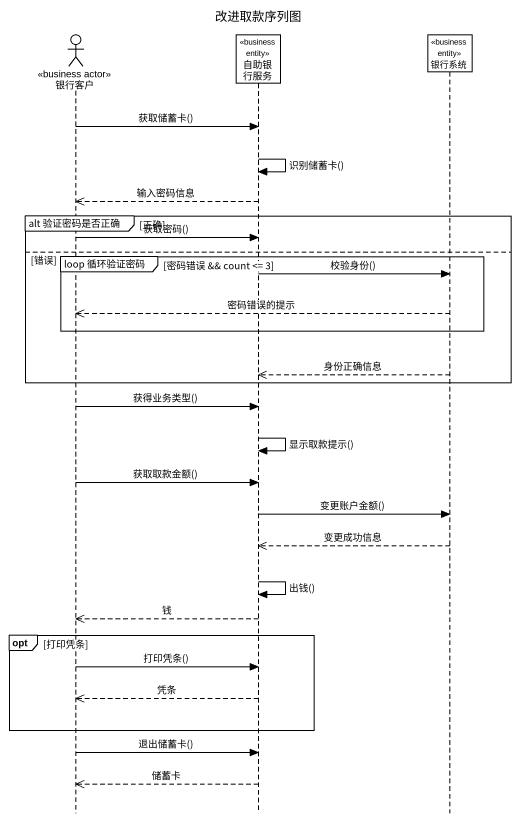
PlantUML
@startuml
title 改进取款序列图
hide footbox
actor 银行客户 <<business actor>>
participant 自助银行服务 <<business entity>>
participant 银行系统 <<business entity>>

银行客户 -> 自助银行服务 : 获取储蓄卡()
自助银行服务 -> 自助银行服务 : 识别储蓄卡()
自助银行服务 -->> 银行客户 : 输入密码信息
group alt 验证密码是否正确 [正确]
  银行客户 -> 自助银行服务 : 获取密码()
else 错误
  group loop 循环验证密码 [密码错误 && count <= 3]
    自助银行服务 -> 银行系统 : 校验身份()
    银行系统 -->> 银行客户 : 密码错误的提示
  end
  银行系统 -->> 自助银行服务 : 身份正确信息
end
银行客户 -> 自助银行服务 : 获得业务类型()
自助银行服务 -> 自助银行服务 : 显示取款提示()
银行客户 -> 自助银行服务 : 获取取款金额()
自助银行服务 -> 银行系统 : 变更账户金额()
银行系统 -->> 自助银行服务 : 变更成功信息
自助银行服务 -> 自助银行服务 : 出钱()
自助银行服务 -->> 银行客户 : 钱
opt 打印凭条
  银行客户 -> 自助银行服务 : 打印凭条()
  自助银行服务 -->> 银行客户 : 凭条
end
银行客户 -> 自助银行服务 : 退出储蓄卡()
自助银行服务 -->> 银行客户 : 储蓄卡
@enduml
